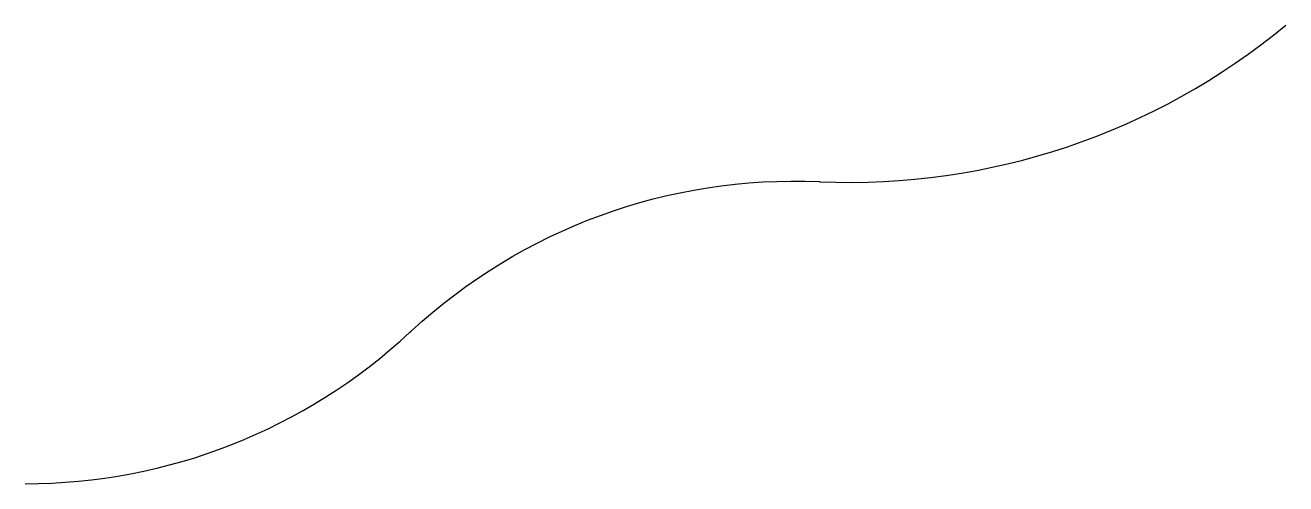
# Model space of a CAD drawing. Header units: millimetres. Extents: x 27 to 209, y 4 to 70.
import ezdxf

# ---------------------------------------------------------------- set-up
doc = ezdxf.new("R2010")
doc.units = ezdxf.units.MM

msp = doc.modelspace()

# ---------------------------------------------------------------- linework, layer by layer
at = {"color": 3}
for points, elevation in [([(141.46, 47.62, 0.185479), (208.71, 70.21)], -4.5), ([(82.42, 26.12, -0.200143), (141.27, 47.63, 0.0047), (141.48, 47.62)], -3)]:
    msp.add_lwpolyline(points, format="xyb", dxfattribs=dict(at, elevation=elevation))
msp.add_lwpolyline([(26.59, 4.02, 0.189666), (82.17, 25.89, -0.001063), (82.42, 26.12)], format="xyb", dxfattribs=at)

doc.saveas('drawing.dxf')
